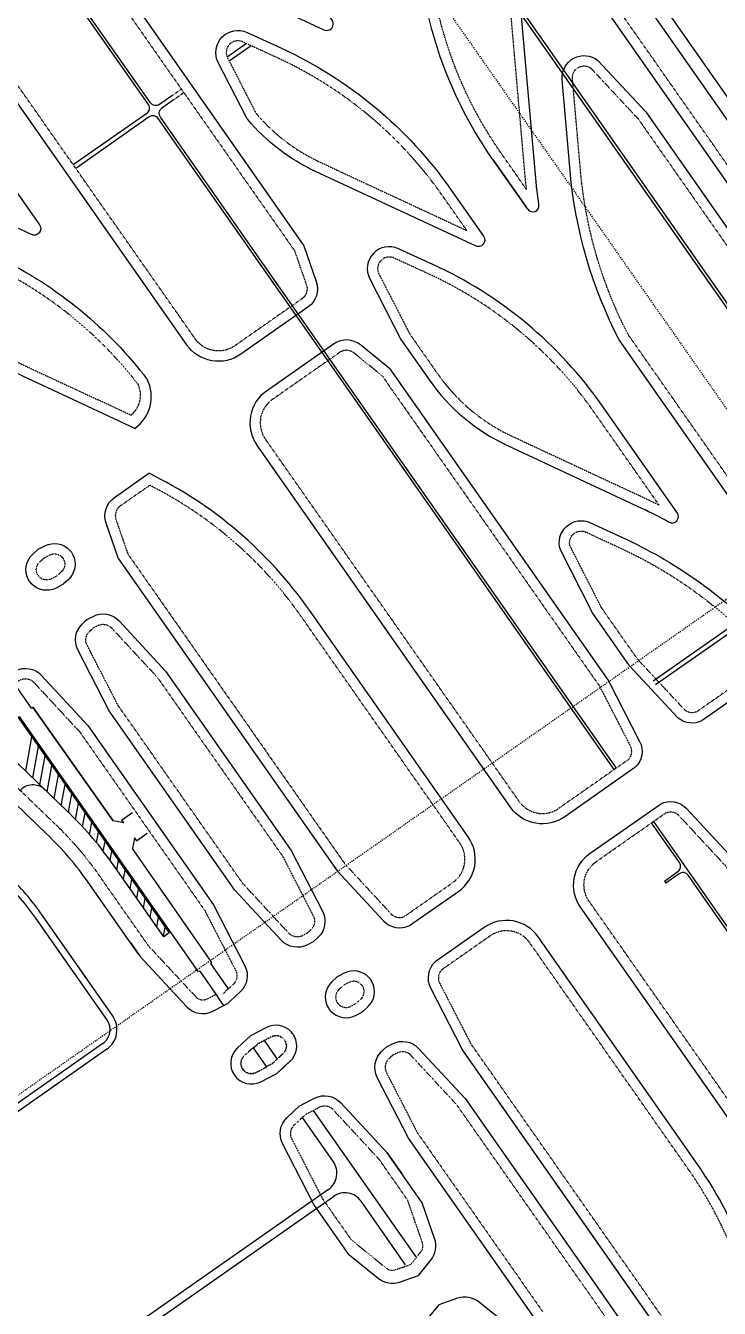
# Model space of a CAD drawing. Header units: millimetres. Extents: x 152904052 to 153933663, y 538271515 to 539240469.
# Drawn here: x 153557284 to 153565325, y 539103758 to 539118631 of the extents above; entities that cross this region are included whole.
import ezdxf

# ---------------------------------------------------------------- set-up
doc = ezdxf.new("R2010")
doc.units = ezdxf.units.MM
doc.linetypes.add('HIDDEN', pattern=[5.08, 2.54, -2.54])
doc.layers.add('BORD', color=7, linetype='Continuous')

msp = doc.modelspace()

# ---------------------------------------------------------------- linework, layer by layer
at = {"layer": 'BORD', "color": 8, "linetype": 'HIDDEN', "ltscale": 5}
for p, q in [((153505008.2, 539069689.3), (153627881, 539155725.8)), ((153540633.6, 539149569.4), (153592255.5, 539075845.7))]:
    msp.add_line(p, q, dxfattribs=at)
at = {"layer": 'BORD', "color": 133, "ltscale": 10}
for p, q in [((153557284.1, 539109987), (153557354.1, 539110384.3)), ((153557366.7, 539109907.3), (153557431.4, 539110274)), ((153557449.4, 539109827.7), (153557508.7, 539110163.6)), ((153557532.1, 539109748), (153557585.9, 539110053.3)), ((153557614.8, 539109668.4), (153557663.2, 539109943)), ((153557697.4, 539109588.7), (153557740.4, 539109832.6)), ((153557780.1, 539109509.1), (153557817.7, 539109722.3)), ((153557862.4, 539109427.2), (153557895, 539109611.9)), ((153557944, 539109341.4), (153557972.2, 539109501.6)), ((153558024.8, 539109251.4), (153558049.5, 539109391.2)), ((153558104.9, 539109157), (153558126.8, 539109280.9)), ((153558184.1, 539109057.8), (153558204, 539109170.6)), ((153558262.5, 539108953.5), (153558281.3, 539109060.2)), ((153558339.9, 539108844), (153558358.5, 539108949.9)), ((153558417.1, 539108733.7), (153558435.8, 539108839.5)), ((153558494.4, 539108623.3), (153558513.1, 539108729.2)), ((153558571.7, 539108513), (153558590.3, 539108618.8)), ((153558648.9, 539108402.7), (153558667.6, 539108508.5)), ((153558726.2, 539108292.3), (153558744.9, 539108398.2)), ((153558803.5, 539108182), (153558822.1, 539108287.8)), ((153558880.7, 539108071.6), (153558899.4, 539108177.5))]:
    msp.add_line(p, q, dxfattribs=at)
at = {"layer": 'BORD', "color": 137}
for p, q in [((153565067.8, 539105433.6), (153563225.8, 539108064.2)), ((153564908.2, 539103098.5), (153562338.6, 539106768.3))]:
    msp.add_line(p, q, dxfattribs=at)
at = {"layer": 'BORD', "color": 133, "linetype": 'HIDDEN'}
for p, q in [((153564969.5, 539105364.8), (153563127.5, 539107995.4)), ((153565001.8, 539103174.1), (153562441.6, 539106830.5))]:
    msp.add_line(p, q, dxfattribs=at)
at = {"layer": 'BORD', "color": 133, "linetype": 'HIDDEN', "flags": 128}
for points in [[(153568421.9, 539113322.6), (153568313.4, 539113266.9, -0.3366197), (153568152.7, 539113295.2), (153567620.3, 539113870.3), (153559880.6, 539124923.7), (153559522.3, 539125620.7, -0.3366197), (153559550.6, 539125781.5), (153560125.7, 539126313.9), (153561450.2, 539127241.2), (153561150.4, 539127669.3), (153561126.3, 539127647.1), (153561066.1, 539127616.1, -0.3366197), (153560762.4, 539127669.7), (153560656.4, 539127784.1), (153560933.9, 539127978.5), (153560297.3, 539128887.7), (153560026.5, 539128698.1), (153559982.8, 539128783, -0.3366197), (153560036.4, 539129086.7), (153560086.1, 539129132.7), (153560115.2, 539129147.7), (153559815.5, 539129575.8), (153558491, 539128648.4), (153557794.1, 539128290.1, -0.3366197), (153557633.3, 539128318.5), (153557100.9, 539128893.6), (153553648.8, 539133823.6), (153553290.5, 539134520.6, -0.3472146), (153553322.7, 539134684.8), (153553581.8, 539134907, -0.2402518), (153553701, 539134935.8), (153554693.1, 539134699.1), (153555534.7, 539135288.4), (153554720.2, 539136451.6), (153552324.2, 539134773.8), (153556658.5, 539128583.8), (153557016.9, 539127886.9, -0.3366197), (153556988.5, 539127726.1), (153556413.4, 539127193.7), (153555977.7, 539126888.6)], [(153563089.6, 539116731.8), (153562798.3, 539117147.9, -0.1316525), (153561957.3, 539119458.4), (153561929.6, 539119775.2), (153561867.1, 539120523.4, -0.7131796), (153562100.7, 539120626.3), (153562595.5, 539120091.9)], [(153563089.6, 539116731.8, -0.0071737), (153563072.9, 539116896), (153562870.6, 539119207.5, 0.1092096), (153562590.8, 539120097, 0.1092096)], [(153559250.1, 539114997.4), (153556875.3, 539118388.9, -0.4142136), (153556956.3, 539118848.5), (153557763.3, 539119413.6, -0.3224744), (153557917.9, 539119382.2), (153558450.3, 539118807.1), (153560400.5, 539116021.9)], [(153564268.4, 539115048.3, -0.0980231), (153563715.4, 539116952.2), (153563622.3, 539118016.2, -0.6425232), (153563835.9, 539118137.4), (153564384.3, 539117550.3)], [(153558509.2, 539114568.8, 0.1147232), (153556807.2, 539115884.9), (153556408.9, 539116067.5, 0.7122052), (153556232.6, 539115883.1), (153556562.4, 539115241.5, 0.1092096), (153557302.5, 539114674.3)], [(153560400.5, 539116021.9), (153560538.3, 539115623.9, -0.3351069), (153560486.3, 539115463.4), (153559708.1, 539114918.5, -0.4142136), (153559248.5, 539114999.6)], [(153564626.6, 539113072.2), (153563865.3, 539114159.5, 0.1333122), (153561953.7, 539115752.9), (153561555.3, 539115935.5, 0.7122053), (153561379, 539115751.1), (153561737.4, 539115054.1), (153562062.2, 539114590.1)], [(153562062.2, 539114590.1, 0.1316525), (153562918.8, 539113871.4), (153564473.2, 539113146.6, -0.0073854), (153564626.6, 539113072.2, -0.0073854)], [(153558509.2, 539114568.8, -0.0066739), (153558588, 539114469.5, -0.0066739)], [(153558723.1, 539113301), (153558382.9, 539113062.8, 0.3351069), (153558330.9, 539112902.3), (153558468.8, 539112504.3)], [(153563962, 539111874.9), (153563594.2, 539112598.3, -0.6425022), (153563781.1, 539112757.6), (153564200.6, 539112562, -0.0937598), (153565747.7, 539111449.8, -0.3372842), (153565626, 539111069), (153565065.1, 539110676.3, -0.2696034), (153564930.1, 539110690.2), (153564372.3, 539111289)], [(153557024.1, 539110920.1), (153557081.2, 539110972.9), (153557218.8, 539111043.7, -0.3366197), (153557379.6, 539111015.3), (153557912, 539110440.2), (153559359.5, 539108372.9), (153559717.8, 539107676, -0.3366197), (153559689.5, 539107515.2), (153559557.4, 539107392.9)], [(153557024.1, 539110920.1), (153556879.4, 539110813.1), (153556664.5, 539110613.1, 0.3897594), (153556652.9, 539110464.6), (153557148.8, 539109832.6), (153557630.1, 539109368.9, -0.0483294), (153558137.8, 539108775.3)], [(153567097.9, 539103789.5), (153563815.6, 539108477.2, -0.4142136), (153563896.6, 539108936.8), (153564703.6, 539109501.8, -0.3224744), (153564858.1, 539109470.5), (153565390.5, 539108895.4), (153567889.3, 539105326.7)], [(153563127.5, 539107995.4, 0.4142136), (153562667.9, 539108076.4), (153562106.7, 539107683.5, 0.3224745), (153562083.3, 539107527.5), (153562441.6, 539106830.5)], [(153558710.2, 539107957.7), (153559257.6, 539107369.7, 0.3351174), (153559388.1, 539107346.7), (153559491.6, 539107399.5)], [(153559922.8, 539106783.7), (153559818.2, 539106686.9, 0.8723318), (153559954.6, 539106492.1), (153560081.4, 539106557.2), (153560077.5, 539106562.9), (153560081.4, 539106557.2), (153559954.6, 539106492.1, -0.8723318), (153559818.2, 539106686.9), (153559922.8, 539106783.7), (153559926.8, 539106778.2), (153559922.8, 539106783.7)], [(153563730.7, 539104048), (153562283.2, 539106115.3), (153561750.8, 539106690.4, 0.3366197), (153561590, 539106718.7), (153561537.6, 539106691.8), (153561494.5, 539106651.9, 0.3366197), (153561466.1, 539106491.1), (153561824.4, 539105794.1), (153563276.6, 539103720.1)], [(153561711.1, 539105014.5), (153561382.1, 539105484.3), (153560849.7, 539106059.4, 0.3366197), (153560688.9, 539106087.8), (153560528.9, 539106005.5), (153560528.9, 539106005.5), (153560396.8, 539105883.3, 0.3366197), (153560368.4, 539105722.5), (153560726.8, 539105025.5), (153561055.7, 539104555.7)], [(153561055.7, 539104555.7), (153561464.3, 539104223.5, 0.2595993), (153561569.7, 539104205), (153561746.7, 539104266.3), (153561864.8, 539104411.6, 0.2595993), (153561883.4, 539104517), (153561711.1, 539105014.5)]]:
    msp.add_lwpolyline(points, format="xyb", dxfattribs=at)
at = {"layer": 'BORD', "color": 137}
for points in [[(153560656.4, 539127784.1), (153560762.4, 539127669.7, 0.3366197), (153561066.1, 539127616.1), (153561126.3, 539127647.1), (153561150.4, 539127669.3), (153561381.3, 539127339.5), (153560050.2, 539126407.5), (153559469.1, 539125869.5, 0.3366197), (153559415.6, 539125565.8), (153559777.6, 539124861.5), (153567526.6, 539113794.8), (153568064.6, 539113213.7, 0.3366197), (153568368.3, 539113160.1), (153568491.4, 539113223.4), (153568592.9, 539113317.4, 0.3366197), (153568646.4, 539113621.1)], [(153563104.4, 539116501.5), (153562700, 539117079, -0.1316525), (153561837.8, 539119447.9), (153561810, 539119765), (153561747.5, 539120513.4, -0.7131796), (153562188.8, 539120707.9), (153562687.4, 539120169.2), (153562688.4, 539120167.8)], [(153559151.8, 539114928.6), (153556777, 539118320.1, -0.4142136), (153556887.5, 539118946.8), (153557702.2, 539119517.3, -0.3366198), (153558005.9, 539119463.7), (153558543.9, 539118882.6), (153560284.7, 539116396.5)], [(153559151.8, 539114928.6), (153556777, 539118320.1, -0.4142136), (153556887.5, 539118946.8), (153557702.2, 539119517.3, -0.3366198), (153558005.9, 539119463.7), (153558543.9, 539118882.6), (153560508.4, 539116077)], [(153560248.5, 539118368.6, -0.1333122), (153562208.5, 539116734.9), (153562591.3, 539116188.2, -0.767327), (153562496.9, 539116075.8), (153560643.1, 539116940.2, -0.1097817), (153559858.6, 539117542.8, -0.0556099), (153559849.2, 539117556.9), (153559517.2, 539118202.8, -0.7122052), (153559850.2, 539118551.2), (153560248.5, 539118368.6)], [(153558003.8, 539114215), (153557251.8, 539114565.6, -0.1097817), (153556467.3, 539115168.2, -0.0556099), (153556458, 539115182.3), (153556125.9, 539115828.2, -0.7122052), (153556458.9, 539116176.6), (153556857.2, 539115994, -0.1151811), (153558607.7, 539114637.8, -0.1151811)], [(153560508.4, 539116077), (153560651.7, 539115663.2, -0.3351069), (153560555.2, 539115365.1), (153559777, 539114820.2, -0.4142136), (153559150.2, 539114930.7)], [(153564838.2, 539112979.3), (153563963.6, 539114228.3, 0.1333122), (153562003.7, 539115862), (153561605.3, 539116044.6, 0.7122053), (153561272.3, 539115696.2), (153561634.4, 539114992), (153561963.9, 539114521.3)], [(153561506.4, 539114651.7), (153561166.6, 539114927.9, 0.3351069), (153560853.4, 539114939.2), (153560075.2, 539114394.3, 0.4142136), (153559964.7, 539113767.5)], [(153558607.7, 539114637.8, -0.0069704), (153558691.8, 539114531.3, -0.0069704)], [(153561506.4, 539114651.7), (153564038.7, 539111035.1), (153564400.8, 539110330.9, -0.3366198), (153564347.3, 539110027.2), (153563532.5, 539109456.7, -0.4142136), (153562905.8, 539109567.2), (153559963.2, 539113769.7)], [(153558548.2, 539113959.9, 0.372826), (153558691.8, 539114531.3, 0.372826)], [(153558360.9, 539112449.2), (153558217.5, 539112863, -0.3351069), (153558314.1, 539113161.1), (153558712.6, 539113440.1)], [(153558360.9, 539112449.2), (153560893.2, 539108832.6), (153561431.1, 539108251.5, 0.3366197), (153561734.9, 539108197.9), (153562303.8, 539108596.3, 0.4142136), (153562414.3, 539109223.1), (153560572.4, 539111853.7, 0.1275281), (153558712.6, 539113440.1, 0.0986846)], [(153558014.9, 539108689.2, 0.0483294), (153557526, 539109260.9), (153557037.2, 539109731.8), (153556534.9, 539110372, -0.3897594), (153556562.3, 539110722.9), (153556792.5, 539110937.1), (153556956.1, 539111020.7), (153557004.1, 539111065.1, -0.0680987), (153557020.9, 539111076.9), (153557163.9, 539111150.4, -0.3366197), (153557467.6, 539111096.8), (153558005.6, 539110515.7), (153559462.5, 539108435.1), (153559824.5, 539107730.8, -0.3366197), (153559771, 539107427.1), (153559653, 539107317.9, -0.0000069), (153559653, 539107317.9)], [(153566999.6, 539103720.6), (153563717.3, 539108408.4, -0.4142136), (153563827.8, 539109035.1), (153564642.5, 539109605.5, -0.3366198), (153564946.2, 539109552), (153565484.1, 539108970.9), (153568116.9, 539105211)], [(153563225.8, 539108064.2, 0.4142136), (153562599, 539108174.7), (153562030.1, 539107776.3, 0.3366197), (153561976.5, 539107472.6), (153562338.6, 539106768.3)], [(153558501.6, 539107994.2), (153558610.5, 539107838.6), (153559148.5, 539107257.5, 0.3366197), (153559452.2, 539107203.9), (153559581.9, 539107270.6), (153559626.9, 539107293.7), (153559653, 539107317.9)], [(153560222, 539106505.4), (153560349.5, 539106623.5, 0.3365222), (153560399.9, 539106909.3), (153560389.7, 539106929.3, 0.0681867), (153560377.8, 539106946.2), (153560362.6, 539106962.7, 0.3365222), (153560076.8, 539107013), (153559890.4, 539106917.3), (153559736.7, 539106774.9, 0.8723318), (153560009.5, 539106385.4)], [(153563178.3, 539103651.3), (153561721.5, 539105731.9), (153561359.4, 539106436.2, -0.3366197), (153561412.9, 539106739.9), (153561468.2, 539106791), (153561535.1, 539106825.5, -0.3366197), (153561838.8, 539106771.9), (153562376.8, 539106190.8), (153563833.7, 539104110.1)], [(153561029.9, 539104383.4), (153560623.8, 539104963.3), (153560261.7, 539105667.6, -0.3366197), (153560315.3, 539105971.3), (153560459.4, 539106104.7), (153560491.1, 539106121), (153560491, 539106121), (153560634, 539106194.5, -0.3366197), (153560937.8, 539106141), (153561475.7, 539105559.9), (153561647.8, 539105314.1)], [(153561029.9, 539104383.4), (153561369.7, 539104107.1, 0.2595993), (153561618.8, 539104063.2), (153561836.2, 539104138.5), (153561981.2, 539104317, 0.2595993), (153562025.1, 539104566.1), (153561881.8, 539104979.9)], [(153562879.8, 539103554.6), (153562540, 539103830.8, 0.2595993), (153562290.9, 539103874.7), (153562073.6, 539103799.5), (153561928.5, 539103621, 0.2595993), (153561884.6, 539103371.9), (153562027.9, 539102958.1), (153562886.6, 539101731.8), (153563216.8, 539101458.2)]]:
    msp.add_lwpolyline(points, format="xyb", dxfattribs=at)
for points in [[(153559676.1, 539120351.5, 0.4142136), (153559049.4, 539120462), (153558488.3, 539120069.1, 0.4205678), (153558464.4, 539119705.4, 0.0480683), (153558475.1, 539119695.5, 0.0529954), (153558888, 539119446.8), (153560741.8, 539118582.4, 0.767327), (153560836.1, 539118694.8)], [(153557350.5, 539116207.8), (153555496.7, 539117072.2, -0.0529954), (153555083.8, 539117320.9, -0.0480683), (153555073.1, 539117330.8, -0.4205678), (153555097, 539117694.5), (153555658.1, 539118087.4, -0.4142136), (153556284.9, 539117976.9), (153557444.8, 539116320.2, -0.767327)], [(153557507.7, 539112599.9, -0.3365222), (153557793.5, 539112549.5), (153557808.8, 539112533, -0.0681867), (153557820.6, 539112516.1), (153557830.9, 539112496.1, -0.3365222), (153557780.5, 539112210.3), (153557723.3, 539112157.3, -0.0681867), (153557706.4, 539112145.5), (153557637, 539112109.8, -0.3365222), (153557351.2, 539112160.2), (153557335.9, 539112176.7, -0.0681867), (153557324.1, 539112193.6), (153557313.8, 539112213.6, -0.3365222), (153557364.2, 539112499.4), (153557421.4, 539112552.4, -0.0681867), (153557438.3, 539112564.2)], [(153558251.3, 539110687.8), (153557889.2, 539111392.1, -0.3366197), (153557942.8, 539111695.8), (153557990.4, 539111739.8, -0.0680987), (153558007.3, 539111751.7), (153558065, 539111781.3, -0.3366197), (153558368.7, 539111727.8), (153558906.6, 539111146.7), (153560363.5, 539109066), (153560725.6, 539108361.8, -0.3366197), (153560672, 539108058), (153560624.4, 539108014, -0.0680987), (153560607.6, 539108002.2), (153560549.9, 539107972.5, -0.3366197), (153560246.2, 539108026), (153559708.2, 539108607.2)], [(153560977.8, 539107644), (153560908.5, 539107608.3, 0.0681867), (153560891.6, 539107596.5), (153560834.4, 539107543.5, 0.3365222), (153560784, 539107257.7), (153560794.2, 539107237.7, 0.0681867), (153560806.1, 539107220.8), (153560821.3, 539107204.4, 0.3365222), (153561107.1, 539107154), (153561176.5, 539107189.6, 0.0681867), (153561193.4, 539107201.4), (153561250.6, 539107254.4, 0.3365222), (153561301, 539107540.2), (153561290.7, 539107560.2, 0.0681867), (153561278.9, 539107577.1), (153561263.6, 539107593.6, 0.3365222)]]:
    msp.add_lwpolyline(points, format="xyb", close=True, dxfattribs=at)
at = {"layer": 'BORD', "color": 133, "linetype": 'Continuous', "ltscale": 10, "flags": 128}
for points in [[(153565992.2, 539116718.4), (153563240.5, 539120648.3)], [(153559843.6, 539118422.3), (153559620.1, 539118265.8)], [(153559896.2, 539118398.1), (153559642.9, 539118220.7)], [(153558966.6, 539117808.2), (153558835.5, 539117716.4)], [(153558995.3, 539117767.2), (153558864.2, 539117675.5)], [(153558688.1, 539117613.2), (153557836.1, 539117016.7)], [(153558716.7, 539117572.2), (153557864.8, 539116975.7)]]:
    msp.add_lwpolyline(points, dxfattribs=at)
at = {"layer": 'BORD', "color": 137, "flags": 128}
for points in [[(153563104.4, 539116501.5, 0.7927079), (153563234.5, 539116553.6, -0.0157815), (153563192.4, 539116906.4), (153562990.2, 539119218, 0.1106099), (153562688.4, 539120167.8)], [(153564165.6, 539114986, -0.0984107), (153563595.9, 539116941.7), (153563502.8, 539118005.8, -0.6613033), (153563917, 539118226.4), (153564477.6, 539117626.2)], [(153561963.9, 539114521.3, 0.1316525), (153562868, 539113762.7), (153564422.5, 539113037.8, -0.0159786), (153564744.7, 539112874.8)], [(153563855.1, 539111820.5), (153563482.8, 539112552.7, -0.6612853), (153563831.8, 539112866.4), (153564251.3, 539112670.7, -0.0948956), (153565850.9, 539111515.4, -0.3542449), (153565694.8, 539110970.7), (153565126.2, 539110572.6, -0.297492), (153564848.9, 539110601.3), (153564284.5, 539111207.2)]]:
    msp.add_lwpolyline(points, format="xyb", dxfattribs=at)
at = {"layer": 'BORD', "color": 133, "ltscale": 10}
for points in [[(153562237.1, 539119945.6), (153563314.8, 539118406.5)], [(153563290.2, 539118389.3), (153562212.5, 539119928.4)], [(153564131.3, 539110022.5), (153560730, 539114880)], [(153564106.8, 539110005.3), (153560705.4, 539114862.8)], [(153556107.8, 539101734.1), (153560851.9, 539105055.9)]]:
    msp.add_lwpolyline(points, dxfattribs=at)
for points in [[(153558688.1, 539117613.2, 0.4142136), (153558706.5, 539117717.6), (153557599.4, 539119298.8)], [(153558835.5, 539117716.4, -0.4142136), (153558731.1, 539117734.8), (153557623.9, 539119316)], [(153566252.1, 539112215.4), (153567104, 539112811.9, 0.4142136), (153567122.4, 539112916.3), (153563290.2, 539118389.3)], [(153563314.8, 539118406.5), (153567147, 539112933.5, 0.4142136), (153567251.4, 539112915.1), (153567505.4, 539113092.9)], [(153560705.4, 539114862.8), (153558821.2, 539117553.8, 0.4142136), (153558716.7, 539117572.2)], [(153560730, 539114880), (153558845.8, 539117571, -0.4142136), (153558864.2, 539117675.5)], [(153558305.7, 539108892.9, 0.046727), (153557791.9, 539109497.6, 0.0015988), (153557772.3, 539109516.6), (153556723.2, 539110527.3), (153557079.4, 539110776.7), (153558946.4, 539108110.3), (153558884.1, 539108066.8), (153558294.6, 539108908.7)], [(153564688.3, 539108712.7), (153564843.9, 539108821.7, 0.4142136), (153564862.4, 539108926.1), (153564539.6, 539109387)], [(153568139, 539104246.6), (153564965.6, 539108778.7, 0.4142136), (153564861.1, 539108797.1), (153564705.5, 539108688.1)]]:
    msp.add_lwpolyline(points, format="xyb", dxfattribs=at)
at = {"layer": 'BORD', "color": 133, "flags": 128}
msp.add_lwpolyline([(153564712.7, 539118807.3), (153565775.2, 539117289.8)], dxfattribs=at)
at = {"layer": 'BORD', "color": 133, "linetype": 'HIDDEN', "flags": 128}
for points in [[(153559646.4, 539118412.7, 0.3197049), (153559623.9, 539118257.7), (153559953.7, 539117616.1, 0.1092096), (153560693.8, 539117048.9), (153562398.8, 539116253.9), (153562110.2, 539116666.1, 0.1333122), (153560198.5, 539118259.5), (153559800.2, 539118442.1, 0.3197049)], [(153557562.6, 539112493.1, -0.3365222), (153557705.5, 539112467.9), (153557716.6, 539112455.9), (153557724.1, 539112441.2, -0.3365222), (153557698.9, 539112298.3), (153557646.1, 539112249.5), (153557582.1, 539112216.6, -0.3365222), (153557439.3, 539112241.8), (153557428.1, 539112253.8), (153557420.6, 539112268.4, -0.3365222), (153557445.8, 539112411.3), (153557498.6, 539112460.2)], [(153558354.3, 539110749.9), (153557996, 539111446.9, -0.3366197), (153558024.3, 539111607.7), (153558067.5, 539111647.7), (153558119.8, 539111674.6, -0.3366197), (153558280.6, 539111646.2), (153558813, 539111071.1), (153560260.5, 539109003.9), (153560618.9, 539108306.9, -0.3366197), (153560590.5, 539108146.1), (153560547.3, 539108106.1), (153560495, 539108079.2, -0.3366197), (153560334.2, 539108107.6), (153559801.8, 539108682.7)], [(153561032.7, 539107537.3), (153560968.7, 539107504.4), (153560915.9, 539107455.5, 0.3365222), (153560890.7, 539107312.6), (153560898.2, 539107298), (153560909.4, 539107285.9, 0.3365222), (153561052.3, 539107260.7), (153561116.3, 539107293.6), (153561169.1, 539107342.5, 0.3365222), (153561194.3, 539107485.4), (153561186.8, 539107500), (153561175.6, 539107512.1, 0.3365222)], [(153559926.7, 539106778.1), (153559982.3, 539106829.6), (153560131.6, 539106906.3, -0.3365222), (153560274.5, 539106881.1), (153560285.7, 539106869.1), (153560293.2, 539106854.4, -0.3365222), (153560268, 539106711.5), (153560144.9, 539106597.5), (153560077.4, 539106562.8), (153560144.9, 539106597.5), (153560268, 539106711.5, 0.3365222), (153560293.2, 539106854.4), (153560285.7, 539106869.1), (153560274.5, 539106881.1, 0.3365222), (153560131.6, 539106906.3), (153559982.3, 539106829.6)]]:
    msp.add_lwpolyline(points, format="xyb", close=True, dxfattribs=at)
for points in [[(153559089.5, 539117894.2), (153558966.6, 539117808.2)], [(153559118.1, 539117853.3), (153558995.3, 539117767.2)], [(153564379.5, 539117557.1), (153564383.7, 539117551.2), (153567336, 539113334.9)], [(153566395.4, 539112010.6), (153564263.9, 539115054.8)], [(153557302.5, 539114674.3), (153558117.3, 539114294.4)], [(153558504.9, 539114113.7), (153558117.3, 539114294.4)], [(153561636.5, 539114256.7), (153561915.7, 539113857.9)], [(153558687.5, 539112191.8), (153560986.8, 539108908.1)], [(153564378, 539111282.9), (153563958.2, 539111882.4)], [(153558710.2, 539107957.7), (153558126.6, 539108791.2)], [(153563735.4, 539104041.3), (153564532, 539102903.7), (153564670.7, 539102515)]]:
    msp.add_lwpolyline(points, dxfattribs=at)
at = {"layer": 'BORD', "color": 137}
for points in [[(153564477.6, 539117626.2), (153564481.9, 539117620.1), (153567434.3, 539113403.7)], [(153562700, 539117079), (153563082.8, 539116532.4)], [(153566297.1, 539111941.8), (153564165.6, 539114986)], [(153558549.3, 539113960.6), (153558003.8, 539114215)], [(153564284.5, 539111207.2), (153563855.1, 539111820.5)], [(153558593.3, 539107863.1), (153558003.8, 539108705.1)], [(153559581.9, 539107270.6), (153559508.5, 539107375.4)], [(153559626.9, 539107293.7), (153559653, 539107317.9)], [(153564566.9, 539103585.9), (153562338.6, 539106768.3)], [(153560009.5, 539106385.4), (153560195.8, 539106481.1), (153560327.9, 539106603.4)], [(153561881.8, 539104979.9), (153561475.7, 539105559.9), (153560937.8, 539106141)], [(153563833.7, 539104110.1), (153564639.5, 539102959.2), (153564783.7, 539102555.3)]]:
    msp.add_lwpolyline(points, dxfattribs=at)
at = {"layer": 'BORD', "color": 133, "linetype": 'HIDDEN'}
for points in [[(153561417.7, 539114569.1), (153561090.9, 539114834.8, 0.3351069), (153560922.3, 539114840.9), (153560144.1, 539114296, 0.4142136), (153560063, 539113836.4)], [(153561417.7, 539114569.1), (153563935.8, 539110973), (153564294.1, 539110276, -0.3224745), (153564270.7, 539110120), (153563463.7, 539109555, -0.4142136), (153563004.1, 539109636), (153560063, 539113836.4)], [(153558468.8, 539112504.3), (153560986.8, 539108908.1), (153561519.2, 539108333, 0.3224745), (153561673.8, 539108301.7), (153562235, 539108694.6, 0.4142136), (153562316, 539109154.2), (153560474.1, 539111784.9, 0.1237697), (153558723.1, 539113301)]]:
    msp.add_lwpolyline(points, format="xyb", dxfattribs=at)
at = {"layer": 'BORD', "color": 133, "flags": 128}
msp.add_lwpolyline([(153564744.7, 539112874.8, 0.7930287), (153564838.2, 539112979.3)], format="xyb", dxfattribs=at)
at = {"layer": 'BORD', "color": 133, "ltscale": 10, "flags": 128}
for points in [[(153565564, 539111733.6), (153564556.4, 539111028.1)], [(153565592.7, 539111692.6), (153564585.1, 539110987.1)], [(153557353.5, 539110718.4), (153557150.4, 539111008.5)], [(153557353.5, 539110718.4), (153557367.4, 539110728.1), (153558299.4, 539109408.8)], [(153558299.4, 539109408.8), (153557367.4, 539110728.1)], [(153559303, 539107669.1), (153559287.4, 539107658.2), (153557213.4, 539110620.2)], [(153558423.6, 539109386.9), (153558299.4, 539109408.8)], [(153558399.9, 539109420.9), (153558523.3, 539109507.3)], [(153558423.6, 539109386.9), (153558399.9, 539109420.9)], [(153568163.6, 539104263.8), (153564564.2, 539109404.2)], [(153558568.5, 539109180), (153558692, 539109266.5)], [(153558544.7, 539109214), (153558522.8, 539109089.8)], [(153559425.9, 539107755.1), (153559441.4, 539107766), (153558522.8, 539109089.8)], [(153558544.7, 539109214), (153558568.5, 539109180)], [(153564688.3, 539108712.7), (153564705.5, 539108688.1)], [(153558226.4, 539107105.7), (153557401.7, 539108283.5)], [(153558292, 539107151.6), (153557467.2, 539108329.4)], [(153559425.8, 539107755.1), (153559631.4, 539107461.4)], [(153559302.9, 539107669), (153559508.5, 539107375.4)], [(153560049.6, 539106864.2), (153560200.3, 539106648.9)], [(153558177.3, 539106827.2), (153556707, 539105797.6)], [(153558223.3, 539106761.7), (153556752.7, 539105732)], [(153560077.5, 539106562.9), (153559926.8, 539106778.2)], [(153560851, 539105458.1), (153560491.7, 539105971.2)], [(153560618.5, 539106051.6), (153561806.1, 539104355.5)], [(153560618.5, 539106051.6), (153561344.6, 539105014.7)], [(153560794.5, 539105137.8), (153550278.7, 539097774.6)], [(153561687.3, 539104263.8), (153561172.2, 539104999.4)]]:
    msp.add_lwpolyline(points, dxfattribs=at)
for points in [[(153557507.4, 539109771.8, 0.4344614), (153557215.4, 539109756.3)], [(153557478.3, 539108313.6, 0.0483294), (153557071.6, 539108789.2)], [(153557412.8, 539108267.7, 0.0483294), (153557016.1, 539108731.6)], [(153558223.2, 539106761.6, 0.4142136), (153558292, 539107151.6)], [(153558177.3, 539106827.2, 0.4142136), (153558226.4, 539107105.7)], [(153560794.5, 539105137.8, 0.4142136), (153560851, 539105458.1)], [(153561172.2, 539104999.4, 0.4142136), (153560851.9, 539105055.9)]]:
    msp.add_lwpolyline(points, format="xyb", dxfattribs=at)
at = {"layer": 'BORD', "color": 133, "linetype": 'HIDDEN'}
for centre, radius, start, end in [((153558314.7, 539114345.7), 300, 309.34262, 24.377), ((153561078.5, 539102640.3), 4750, 4.62618, 34.99999)]:
    msp.add_arc(centre, radius, start, end, dxfattribs=at)
at = {"layer": 'BORD', "color": 137}
msp.add_arc((153561078.5, 539102640.3), 4870, 4.62618, 34.99999, dxfattribs=at)

doc.saveas('drawing.dxf')
